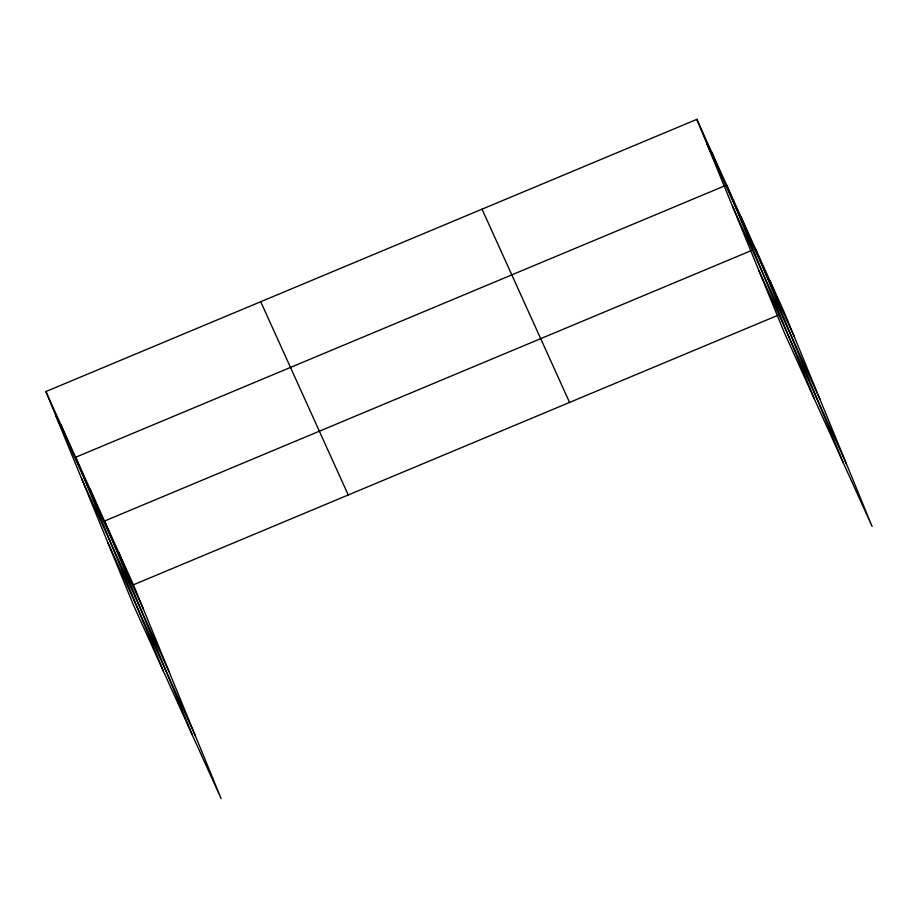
<?xml version="1.0" encoding="UTF-8"?>
<svg xmlns="http://www.w3.org/2000/svg" width="918" height="918" viewBox="0 0 918 918"><rect width="100%" height="100%" fill="white"/><g stroke="black" fill="none" stroke-linecap="round" stroke-linejoin="round"><path stroke-width="1.38" d="M45.9 391.55L133.431 584.8L221.135 798.649L133.603 605.398L45.9 391.55L696.865 119.351L784.397 312.602L872.1 526.45L784.569 333.2L696.865 119.351M751.601 250.465L104.549 521.022L192.252 734.87M133.431 584.8L777.879 315.322M706.826 143.621L794.345 336.872M732.484 206.183L820.004 399.433M758.911 270.649L846.442 463.888M482.042 209.178L569.573 402.428M260.723 301.724L348.243 494.974M55.86 415.82L143.38 609.07M81.518 478.381L169.038 671.632M107.945 542.836L195.477 736.087M769.95 280.713L779.91 304.983M755.514 248.824L843.217 462.683M741.067 216.946L751.027 241.216M814.335 398.905L726.62 185.057L75.655 457.256L163.37 671.104M711.748 152.204L721.697 176.474M118.984 552.911L128.945 577.181M90.102 489.133L100.051 513.414M60.783 424.403L70.732 448.673"/></g></svg>
